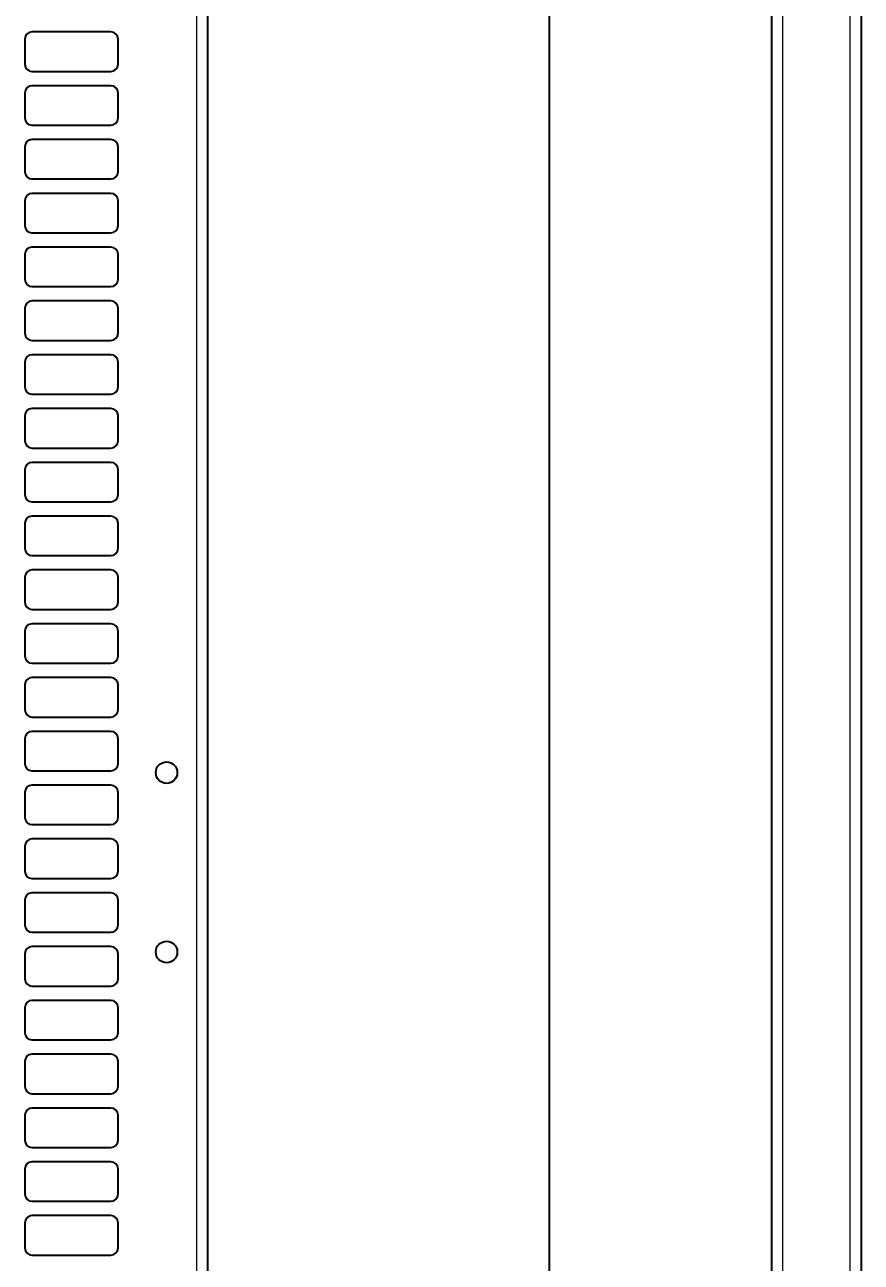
# Model space of a CAD drawing. Header units: millimetres. Extents: x -948 to 1310, y 554 to 2003.
# Drawn here: x -7.9 to 225.1, y 1316.8 to 1661.8 of the extents above; entities that cross this region are included whole.
import ezdxf

# ---------------------------------------------------------------- set-up
doc = ezdxf.new("R2010")
doc.units = ezdxf.units.MM
doc.layers.add('FORMAT', color=7, linetype='Continuous')
doc.styles.add('SLDTEXTSTYLE0', font='TXT', dxfattribs={"width": 0.75})
doc.dimstyles.new('SLDDIMSTYLE0', dxfattribs={"dimtxt": 20, "dimasz": 10, "dimexe": 0, "dimexo": 0.0625, "dimgap": 5, "dimtad": 2, "dimdec": 1, "dimrnd": 1e-09, "dimzin": 12, "dimdsep": 46, "dimtxsty": 'SLDTEXTSTYLE0', "dimsah": 1, "dimcen": 0.09, "dimadec": 0, "dimazin": 3, "dimtfac": 1, "dimtofl": 0, "dimtmove": 0, "dimatfit": 3, "dimfxl": 0, "dimfrac": 2, "dimtolj": 1, "dimtzin": 12, "dimarcsym": 0})

# ---------------------------------------------------------------- blocks, each defined once
blk = doc.blocks.new('_D_2')
at = {"layer": 'FORMAT'}
for p, q in [((31.59, 1753.3), (139.23, 1753.3)), ((138.23, 1753.3), (138.23, 853.3)), ((31.59, 853.3), (139.23, 853.3))]:
    blk.add_line(p, q, dxfattribs=at)
for points in [[(138.23, 1753.3), (136.69, 1743.3), (139.76, 1743.3)], [(138.23, 853.3), (139.76, 863.3), (136.69, 863.3)]]:
    blk.add_solid(points, dxfattribs=at)
at = {"layer": 'FORMAT', "insert": (112.44, 1281.14), "char_height": 20, "attachment_point": 1, "rotation": 90, "style": 'SLDTEXTSTYLE0'}
blk.add_mtext('900', dxfattribs=at)

msp = doc.modelspace()

# ---------------------------------------------------------------- linework, layer by layer
at = {"color": 8, "linetype": 'Continuous', "lineweight": 18}
for p, q in [((39.98, 761.8), (39.98, 1844.8)), ((203.24, 1844.8), (203.24, 785.43)), ((222.04, 770.28), (222.04, 1844.8))]:
    msp.add_line(p, q, dxfattribs=at)
at = {"color": 7, "linetype": 'Continuous', "lineweight": 25}
for p, q in [((43.08, 761.8), (43.08, 1844.8)), ((225.14, 1844.8), (225.14, 773.18)), ((200.14, 1815.6), (200.14, 780.8)), ((16.08, 1659.8), (-5.92, 1659.8)), ((-7.92, 1657.8), (-7.92, 1650.8)), ((18.08, 1650.8), (18.08, 1657.8)), ((-5.92, 1648.8), (16.08, 1648.8)), ((-7.92, 1642.8), (-7.92, 1635.8)), ((16.08, 1644.8), (-5.92, 1644.8)), ((18.08, 1635.8), (18.08, 1642.8)), ((-5.92, 1633.8), (16.08, 1633.8)), ((16.08, 1629.8), (-5.92, 1629.8)), ((-7.92, 1627.8), (-7.92, 1620.8)), ((18.08, 1620.8), (18.08, 1627.8)), ((-5.92, 1618.8), (16.08, 1618.8)), ((16.08, 1614.8), (-5.92, 1614.8)), ((-7.92, 1612.8), (-7.92, 1605.8)), ((18.08, 1605.8), (18.08, 1612.8)), ((-5.92, 1603.8), (16.08, 1603.8)), ((-7.92, 1597.8), (-7.92, 1590.8)), ((16.08, 1599.8), (-5.92, 1599.8)), ((18.08, 1590.8), (18.08, 1597.8)), ((-5.92, 1588.8), (16.08, 1588.8)), ((16.08, 1584.8), (-5.92, 1584.8)), ((-7.92, 1582.8), (-7.92, 1575.8)), ((18.08, 1575.8), (18.08, 1582.8)), ((-5.92, 1573.8), (16.08, 1573.8)), ((16.08, 1569.8), (-5.92, 1569.8)), ((-7.92, 1567.8), (-7.92, 1560.8)), ((18.08, 1560.8), (18.08, 1567.8)), ((-5.92, 1558.8), (16.08, 1558.8)), ((-7.92, 1552.8), (-7.92, 1545.8)), ((16.08, 1554.8), (-5.92, 1554.8)), ((18.08, 1545.8), (18.08, 1552.8)), ((-5.92, 1543.8), (16.08, 1543.8)), ((16.08, 1539.8), (-5.92, 1539.8)), ((-7.92, 1537.8), (-7.92, 1530.8)), ((18.08, 1530.8), (18.08, 1537.8)), ((-5.92, 1528.8), (16.08, 1528.8)), ((-7.92, 1522.8), (-7.92, 1515.8)), ((16.08, 1524.8), (-5.92, 1524.8)), ((18.08, 1515.8), (18.08, 1522.8)), ((-5.92, 1513.8), (16.08, 1513.8)), ((-7.92, 1507.8), (-7.92, 1500.8)), ((16.08, 1509.8), (-5.92, 1509.8)), ((18.08, 1500.8), (18.08, 1507.8)), ((-5.92, 1498.8), (16.08, 1498.8)), ((16.08, 1494.8), (-5.92, 1494.8)), ((-7.92, 1492.8), (-7.92, 1485.8)), ((18.08, 1485.8), (18.08, 1492.8)), ((-5.92, 1483.8), (16.08, 1483.8)), ((-7.92, 1477.8), (-7.92, 1470.8)), ((16.08, 1479.8), (-5.92, 1479.8)), ((18.08, 1470.8), (18.08, 1477.8)), ((-5.92, 1468.8), (16.08, 1468.8)), ((-7.92, 1462.8), (-7.92, 1455.8)), ((16.08, 1464.8), (-5.92, 1464.8)), ((18.08, 1455.8), (18.08, 1462.8)), ((-5.92, 1453.8), (16.08, 1453.8)), ((16.08, 1449.8), (-5.92, 1449.8)), ((-7.92, 1447.8), (-7.92, 1440.8)), ((18.08, 1440.8), (18.08, 1447.8)), ((-5.92, 1438.8), (16.08, 1438.8)), ((-7.92, 1432.8), (-7.92, 1425.8)), ((16.08, 1434.8), (-5.92, 1434.8)), ((18.08, 1425.8), (18.08, 1432.8)), ((-5.92, 1423.8), (16.08, 1423.8)), ((16.08, 1419.8), (-5.92, 1419.8)), ((-7.92, 1417.8), (-7.92, 1410.8)), ((18.08, 1410.8), (18.08, 1417.8)), ((-5.92, 1408.8), (16.08, 1408.8)), ((16.08, 1404.8), (-5.92, 1404.8)), ((-7.92, 1402.8), (-7.92, 1395.8)), ((18.08, 1395.8), (18.08, 1402.8)), ((-5.92, 1393.8), (16.08, 1393.8)), ((-7.92, 1387.8), (-7.92, 1380.8)), ((16.08, 1389.8), (-5.92, 1389.8)), ((18.08, 1380.8), (18.08, 1387.8)), ((-5.92, 1378.8), (16.08, 1378.8)), ((16.08, 1374.8), (-5.92, 1374.8)), ((-7.92, 1372.8), (-7.92, 1365.8)), ((18.08, 1365.8), (18.08, 1372.8)), ((-5.92, 1363.8), (16.08, 1363.8)), ((16.08, 1359.8), (-5.92, 1359.8)), ((-7.92, 1357.8), (-7.92, 1350.8)), ((18.08, 1350.8), (18.08, 1357.8)), ((-5.92, 1348.8), (16.08, 1348.8)), ((-7.92, 1342.8), (-7.92, 1335.8)), ((16.08, 1344.8), (-5.92, 1344.8)), ((18.08, 1335.8), (18.08, 1342.8)), ((-5.92, 1333.8), (16.08, 1333.8)), ((16.08, 1329.8), (-5.92, 1329.8)), ((-7.92, 1327.8), (-7.92, 1320.8)), ((18.08, 1320.8), (18.08, 1327.8)), ((-5.92, 1318.8), (16.08, 1318.8))]:
    msp.add_line(p, q, dxfattribs=at)
for centre in [(31.58, 1453.3), (31.58, 1403.3)]:
    msp.add_circle(centre, 3, dxfattribs=at)
for centre, start, end in [((-5.92, 1657.8), 90, 180), ((16.08, 1657.8), 0, 90), ((-5.92, 1650.8), 180, 270), ((16.08, 1650.8), 270, 0), ((-5.92, 1642.8), 90, 180), ((16.08, 1642.8), 0, 90), ((-5.92, 1635.8), 180, 270), ((16.08, 1635.8), 270, 0), ((-5.92, 1627.8), 90, 180), ((16.08, 1627.8), 0, 90), ((-5.92, 1620.8), 180, 270), ((16.08, 1620.8), 270, 0), ((-5.92, 1612.8), 90, 180), ((16.08, 1612.8), 0, 90), ((-5.92, 1605.8), 180, 270), ((16.08, 1605.8), 270, 0), ((-5.92, 1597.8), 90, 180), ((16.08, 1597.8), 0, 90), ((-5.92, 1590.8), 180, 270), ((16.08, 1590.8), 270, 0), ((-5.92, 1582.8), 90, 180), ((16.08, 1582.8), 0, 90), ((-5.92, 1575.8), 180, 270), ((16.08, 1575.8), 270, 0), ((-5.92, 1567.8), 90, 180), ((16.08, 1567.8), 0, 90), ((-5.92, 1560.8), 180, 270), ((16.08, 1560.8), 270, 0), ((-5.92, 1552.8), 90, 180), ((16.08, 1552.8), 0, 90), ((-5.92, 1545.8), 180, 270), ((16.08, 1545.8), 270, 0), ((-5.92, 1537.8), 90, 180), ((16.08, 1537.8), 0, 90), ((-5.92, 1530.8), 180, 270), ((16.08, 1530.8), 270, 0), ((-5.92, 1522.8), 90, 180), ((16.08, 1522.8), 0, 90), ((-5.92, 1515.8), 180, 270), ((16.08, 1515.8), 270, 0), ((-5.92, 1507.8), 90, 180), ((16.08, 1507.8), 0, 90), ((-5.92, 1500.8), 180, 270), ((16.08, 1500.8), 270, 0), ((-5.92, 1492.8), 90, 180), ((16.08, 1492.8), 0, 90), ((-5.92, 1485.8), 180, 270), ((16.08, 1485.8), 270, 0), ((-5.92, 1477.8), 90, 180), ((16.08, 1477.8), 0, 90), ((-5.92, 1470.8), 180, 270), ((16.08, 1470.8), 270, 0), ((-5.92, 1462.8), 90, 180), ((16.08, 1462.8), 0, 90), ((-5.92, 1455.8), 180, 270), ((16.08, 1455.8), 270, 0), ((-5.92, 1447.8), 90, 180), ((16.08, 1447.8), 0, 90), ((-5.92, 1440.8), 180, 270), ((16.08, 1440.8), 270, 0), ((-5.92, 1432.8), 90, 180), ((16.08, 1432.8), 0, 90), ((-5.92, 1425.8), 180, 270), ((16.08, 1425.8), 270, 0), ((-5.92, 1417.8), 90, 180), ((16.08, 1417.8), 0, 90), ((-5.92, 1410.8), 180, 270), ((16.08, 1410.8), 270, 0), ((-5.92, 1402.8), 90, 180), ((16.08, 1402.8), 0, 90), ((-5.92, 1395.8), 180, 270), ((16.08, 1395.8), 270, 0), ((-5.92, 1387.8), 90, 180), ((16.08, 1387.8), 0, 90), ((-5.92, 1380.8), 180, 270), ((16.08, 1380.8), 270, 0), ((-5.92, 1372.8), 90, 180), ((16.08, 1372.8), 0, 90), ((-5.92, 1365.8), 180, 270), ((16.08, 1365.8), 270, 0), ((-5.92, 1357.8), 90, 180), ((16.08, 1357.8), 0, 90), ((-5.92, 1350.8), 180, 270), ((16.08, 1350.8), 270, 0), ((-5.92, 1342.8), 90, 180), ((16.08, 1342.8), 0, 90), ((-5.92, 1335.8), 180, 270), ((16.08, 1335.8), 270, 0), ((-5.92, 1327.8), 90, 180), ((16.08, 1327.8), 0, 90), ((-5.92, 1320.8), 180, 270), ((16.08, 1320.8), 270, 0)]:
    msp.add_arc(centre, 2, start, end, dxfattribs=at)

# ---------------------------------------------------------------- dimensions: what is measured, and where the dimension line sits
at = {"layer": 'FORMAT'}
dim = msp.add_linear_dim(base=(138.23, 853.3), p1=(31.58, 1753.3), p2=(31.58, 853.3), angle=90, dimstyle='SLDDIMSTYLE0', dxfattribs=at)
dim.commit()
dim.dimension.update_dxf_attribs({"geometry": '_D_2', "text_midpoint": (138.23, 1303.3), "dimtype": 160})

doc.saveas('drawing.dxf')
